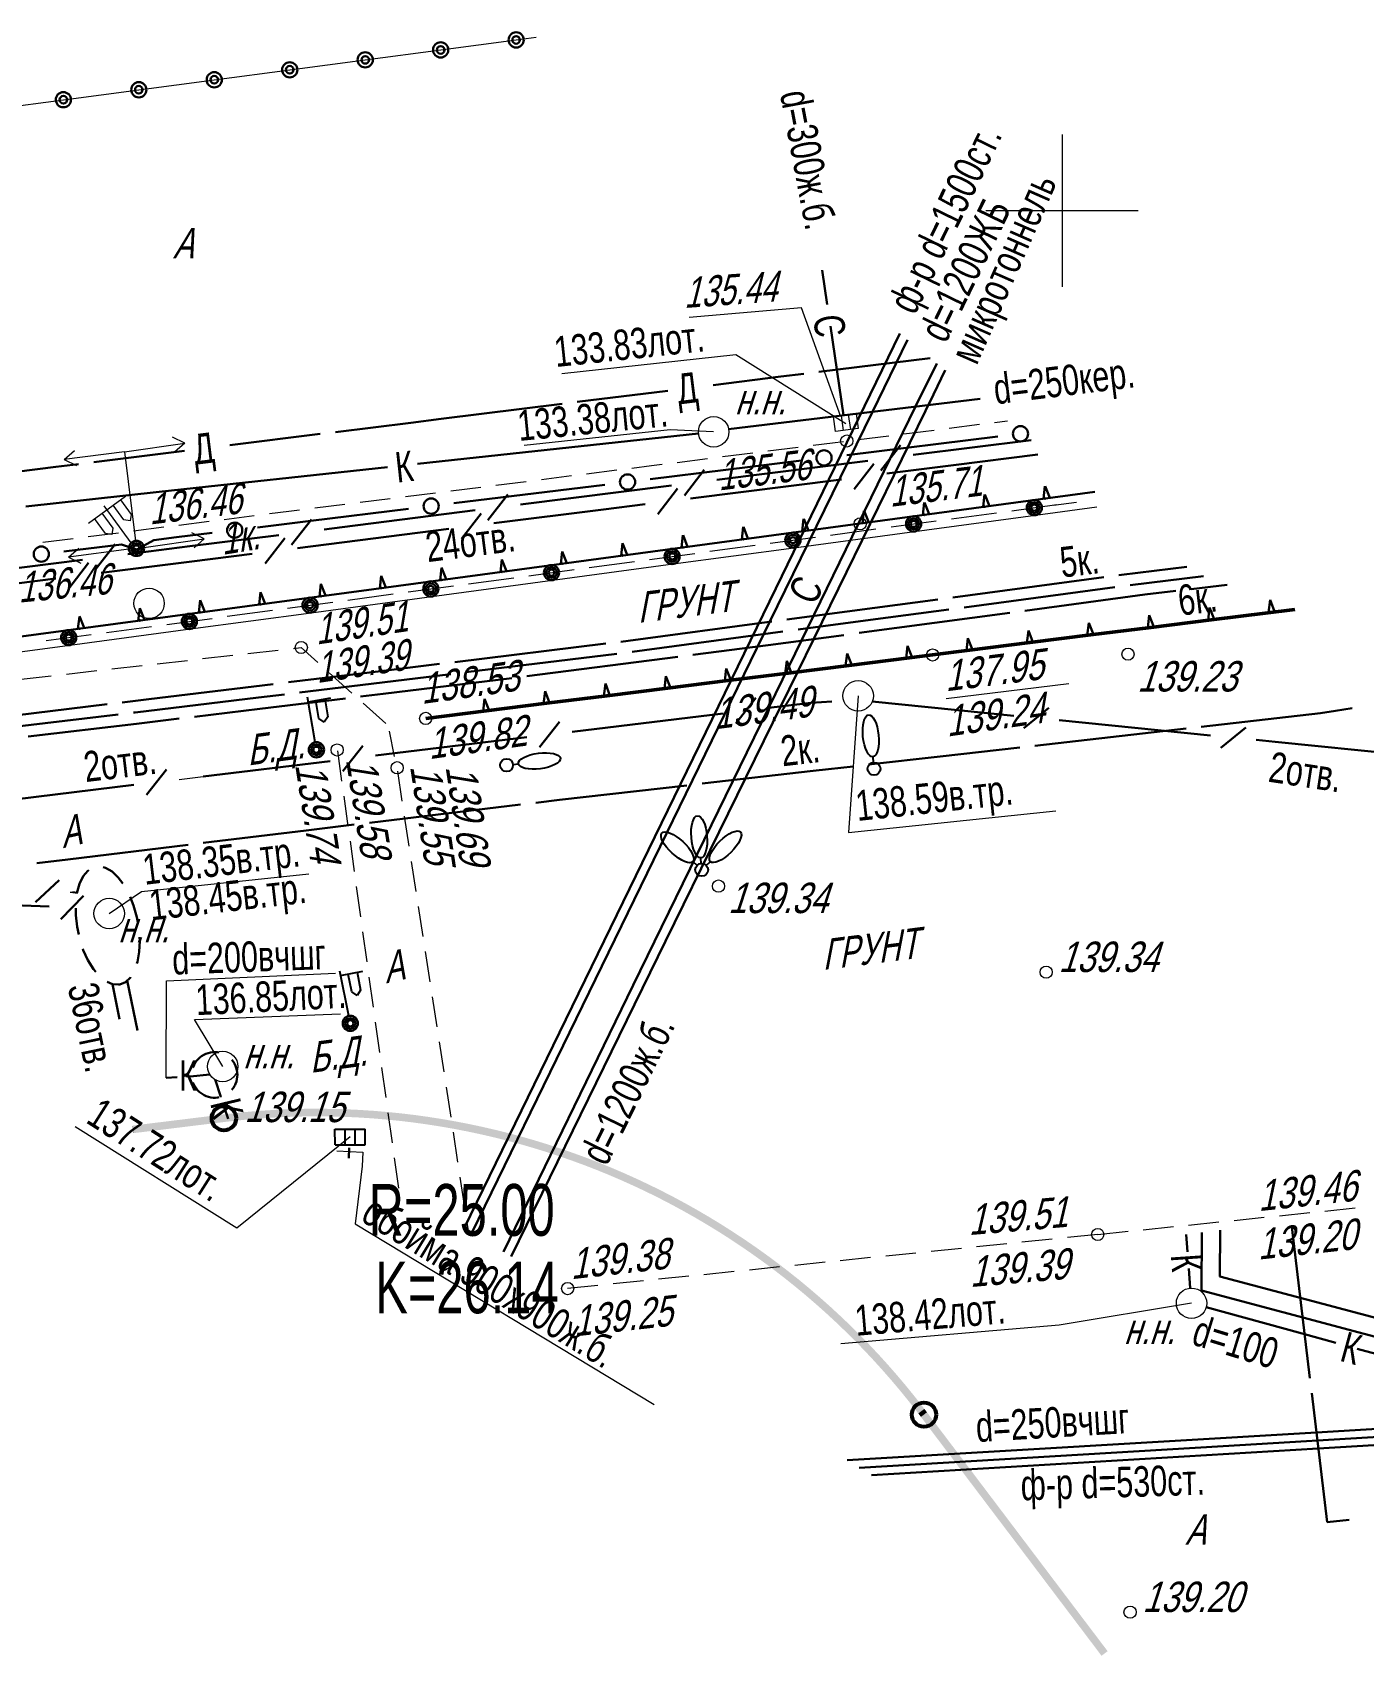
# Model space of a CAD drawing. Extents: x 10098 to 11902, y 8648 to 10202.
# Drawn here: x 11666.2 to 11709.9, y 8852.8 to 8905.9 of the extents above; entities that cross this region are included whole.
import ezdxf
from ezdxf.enums import TextEntityAlignment as Align

# ---------------------------------------------------------------- set-up
doc = ezdxf.new("R2010")
doc.units = 0
for name, color, linetype in [('21_Колодцы', 7, 'Continuous'), ('22_Столбы', 7, 'Continuous'), ('23_Ограждения', 7, 'Continuous'), ('24_Растительность', 7, 'Continuous'), ('38_Высотные_отметки', 7, 'Continuous'), ('50_Красные_линии', 7, 'Continuous'), ('51_Сетка_координат', 7, 'Continuous'), ('52_Топонимика', 7, 'Continuous')]:
    doc.layers.add(name, color=color, linetype=linetype)
for name, color, linetype, lineweight in [('2_Водосток', 30, 'Continuous', 30), ('3_Дренаж', 30, 'Continuous', 30), ('4_Канализация', 16, 'Continuous', 30), ('7_Электрокабели', 1, 'Continuous', 30), ('8_Связь', 3, 'Continuous', 30)]:
    doc.layers.add(name, color=color, linetype=linetype, lineweight=lineweight)
doc.styles.add('mggt', font='russian_1251.shx', dxfattribs={"width": 0.75, "oblique": 18, "height": 1})
doc.styles.add('Style-RUSSIAN_1251 I 0.00000', font='RUSSIAN_1251.shx')
doc.linetypes.add('zopl', pattern='A,1.5,[9,dgnlstyle-m500.shx,S=0.007944,R=0,X=0,Y=0],1.5,-2,3,-2', length=10)

msp = doc.modelspace()

# ---------------------------------------------------------------- hatches: boundary and pattern name
at = {"layer": '50_Красные_линии', "linetype": 'Continuous', "lineweight": 25}
for points in [[(11670.502, 8869.821), (11671.495, 8869.943), (11671.464, 8870.191), (11670.472, 8870.069)], [(11671.495, 8869.943), (11672.487, 8870.065), (11672.457, 8870.313), (11671.464, 8870.191)], [(11672.903, 8870.364), (11672.458, 8870.313), (11672.486, 8870.065), (11672.929, 8870.115), (11673.372, 8870.158), (11673.476, 8870.166), (11673.457, 8870.415), (11673.351, 8870.407)], [(11673.799, 8870.441), (11673.457, 8870.415), (11673.476, 8870.166), (11673.816, 8870.192), (11674.26, 8870.219), (11674.47, 8870.227), (11674.459, 8870.477), (11674.247, 8870.468)], [(11674.696, 8870.487), (11674.459, 8870.477), (11674.47, 8870.227), (11674.705, 8870.237), (11675.15, 8870.248), (11675.465, 8870.25), (11675.464, 8870.5), (11675.146, 8870.498)], [(11675.595, 8870.5), (11675.464, 8870.5), (11675.465, 8870.25), (11675.594, 8870.25), (11676.039, 8870.245), (11676.46, 8870.233), (11676.468, 8870.483), (11676.045, 8870.495)], [(11676.494, 8870.482), (11676.468, 8870.483), (11676.46, 8870.233), (11676.484, 8870.232), (11676.929, 8870.211), (11677.373, 8870.182), (11677.452, 8870.175), (11677.473, 8870.424), (11677.391, 8870.431), (11676.943, 8870.46)], [(11677.839, 8870.393), (11677.473, 8870.424), (11677.452, 8870.175), (11677.816, 8870.145), (11678.259, 8870.1), (11678.443, 8870.078), (11678.472, 8870.326), (11678.286, 8870.348)], [(11678.733, 8870.295), (11678.472, 8870.326), (11678.443, 8870.078), (11678.701, 8870.047), (11679.141, 8869.986), (11679.429, 8869.941), (11679.467, 8870.188), (11679.178, 8870.233)], [(11679.622, 8870.164), (11679.467, 8870.188), (11679.429, 8869.941), (11679.581, 8869.917), (11680.019, 8869.841), (11680.409, 8869.765), (11680.456, 8870.011), (11680.065, 8870.086)], [(11669.503, 8869.698), (11669.51, 8869.699), (11669.479, 8869.947), (11669.472, 8869.946)], [(11669.51, 8869.699), (11670.502, 8869.821), (11670.472, 8870.069), (11669.479, 8869.947)], [(11680.506, 8870.001), (11680.456, 8870.011), (11680.409, 8869.765), (11680.456, 8869.756), (11680.892, 8869.664), (11681.325, 8869.564), (11681.378, 8869.551), (11681.439, 8869.793), (11681.384, 8869.807), (11680.946, 8869.908)], [(11681.82, 8869.698), (11681.439, 8869.793), (11681.378, 8869.551), (11681.757, 8869.456), (11682.187, 8869.341), (11682.341, 8869.297), (11682.41, 8869.537), (11682.254, 8869.582)], [(11682.686, 8869.458), (11682.41, 8869.537), (11682.341, 8869.297), (11682.614, 8869.218), (11683.04, 8869.087), (11683.292, 8869.005), (11683.37, 8869.242), (11683.115, 8869.326)], [(11683.542, 8869.186), (11683.37, 8869.242), (11683.292, 8869.005), (11683.463, 8868.949), (11683.883, 8868.803), (11684.232, 8868.675), (11684.318, 8868.91), (11683.967, 8869.039)], [(11684.389, 8868.884), (11684.318, 8868.91), (11684.232, 8868.675), (11684.301, 8868.65), (11684.716, 8868.489), (11685.128, 8868.321), (11685.155, 8868.309), (11685.254, 8868.539), (11685.224, 8868.552), (11684.808, 8868.721)], [(11685.637, 8868.374), (11685.254, 8868.539), (11685.155, 8868.309), (11685.537, 8868.145), (11685.942, 8867.963), (11686.065, 8867.905), (11686.171, 8868.131), (11686.047, 8868.19)], [(11686.453, 8867.998), (11686.171, 8868.131), (11686.065, 8867.905), (11686.345, 8867.773), (11686.744, 8867.576), (11686.958, 8867.465), (11687.072, 8867.687), (11686.856, 8867.799)], [(11687.256, 8867.592), (11687.072, 8867.687), (11686.958, 8867.465), (11687.139, 8867.371), (11687.53, 8867.16), (11687.832, 8866.99), (11687.955, 8867.208), (11687.651, 8867.379)], [(11688.043, 8867.158), (11687.955, 8867.208), (11687.832, 8866.99), (11687.918, 8866.942), (11688.302, 8866.716), (11688.682, 8866.484), (11688.686, 8866.482), (11688.82, 8866.693), (11688.814, 8866.697), (11688.43, 8866.931)], [(11689.193, 8866.455), (11688.82, 8866.693), (11688.686, 8866.482), (11689.057, 8866.246), (11689.428, 8866), (11689.519, 8865.938), (11689.661, 8866.144), (11689.568, 8866.207)], [(11689.938, 8865.953), (11689.661, 8866.144), (11689.519, 8865.938), (11689.795, 8865.748), (11690.157, 8865.49), (11690.331, 8865.361), (11690.48, 8865.562), (11690.304, 8865.692)], [(11690.665, 8865.424), (11690.48, 8865.562), (11690.331, 8865.361), (11690.515, 8865.225), (11690.867, 8864.953), (11691.119, 8864.752), (11691.275, 8864.948), (11691.021, 8865.15)], [(11691.373, 8864.87), (11691.275, 8864.948), (11691.119, 8864.752), (11691.215, 8864.676), (11691.558, 8864.392), (11691.882, 8864.113), (11692.045, 8864.303), (11691.719, 8864.583)], [(11692.06, 8864.29), (11692.045, 8864.303), (11691.882, 8864.113), (11691.895, 8864.102), (11692.228, 8863.806), (11692.555, 8863.504), (11692.616, 8863.445), (11692.789, 8863.626), (11692.726, 8863.686), (11692.396, 8863.991)], [(11693.051, 8863.376), (11692.789, 8863.626), (11692.616, 8863.445), (11692.876, 8863.197), (11693.192, 8862.883), (11693.326, 8862.746), (11693.505, 8862.921), (11693.37, 8863.059)], [(11693.683, 8862.737), (11693.505, 8862.921), (11693.326, 8862.746), (11693.503, 8862.564), (11693.807, 8862.24), (11694.006, 8862.02), (11694.192, 8862.188), (11693.991, 8862.41)], [(11694.293, 8862.076), (11694.192, 8862.188), (11694.006, 8862.02), (11694.106, 8861.91), (11694.399, 8861.575), (11694.658, 8861.268), (11694.849, 8861.429), (11694.588, 8861.738)], [(11694.878, 8861.394), (11694.849, 8861.429), (11694.658, 8861.268), (11694.685, 8861.235), (11694.966, 8860.89), (11695.241, 8860.539), (11695.278, 8860.491), (11695.476, 8860.642), (11695.438, 8860.692), (11695.161, 8861.046)], [(11695.562, 8860.53), (11695.476, 8860.642), (11695.278, 8860.491), (11695.363, 8860.378)], [(11695.363, 8860.379), (11695.868, 8859.711), (11696.067, 8859.862), (11695.562, 8860.53)], [(11695.868, 8859.711), (11696.471, 8858.913), (11696.671, 8859.064), (11696.067, 8859.862)], [(11696.471, 8858.913), (11697.074, 8858.115), (11697.274, 8858.266), (11696.671, 8859.064)], [(11697.074, 8858.115), (11697.677, 8857.318), (11697.877, 8857.469), (11697.274, 8858.266)], [(11697.677, 8857.318), (11698.281, 8856.52), (11698.48, 8856.671), (11697.877, 8857.469)], [(11698.281, 8856.52), (11698.884, 8855.723), (11699.083, 8855.873), (11698.48, 8856.671)], [(11698.884, 8855.723), (11699.487, 8854.925), (11699.686, 8855.076), (11699.083, 8855.873)], [(11699.487, 8854.925), (11700.09, 8854.127), (11700.289, 8854.278), (11699.686, 8855.076)], [(11700.09, 8854.127), (11700.693, 8853.33), (11700.893, 8853.48), (11700.289, 8854.278)], [(11700.693, 8853.33), (11701.296, 8852.532), (11701.496, 8852.683), (11700.893, 8853.48)]]:
    msp.add_hatch(color=8, dxfattribs=at).paths.add_polyline_path(points)

# ---------------------------------------------------------------- linework, layer by layer
at = {"layer": '21_Колодцы', "color": 8, "lineweight": 15}
for p, q in [((11692.817, 8892.774, 135.61), (11692.751, 8893.269, 135.61)), ((11693.057, 8892.806, 135.61), (11692.99, 8893.302, 135.61))]:
    msp.add_line(p, q, dxfattribs=at)
at = {"layer": '21_Колодцы', "color": 8, "linetype": 'Continuous'}
for p, q in [((11676.12, 8869.825), (11677.109, 8869.827)), ((11676.121, 8869.317), (11676.12, 8869.825)), ((11676.452, 8869.327), (11676.451, 8869.823)), ((11676.781, 8869.327), (11676.78, 8869.823)), ((11677.11, 8869.319), (11677.109, 8869.827)), ((11676.121, 8869.317), (11677.11, 8869.319))]:
    msp.add_line(p, q, dxfattribs=at)
at = {"layer": '21_Колодцы', "color": 8, "lineweight": 15, "elevation": 135.61}
msp.add_lwpolyline([(11693.237, 8893.335), (11693.304, 8892.839), (11692.56, 8892.739), (11692.494, 8893.235)], close=True, dxfattribs=at)
at = {"layer": '21_Колодцы', "color": 8, "lineweight": 9}
for centre in [(11688.556, 8892.733), (11693.302, 8884.062), (11668.704, 8876.912), (11672.432, 8871.888), (11704.252, 8864.111)]:
    msp.add_circle(centre, 0.5, dxfattribs=at)
at = {"layer": '21_Колодцы', "color": 8, "linetype": 'Continuous', "lineweight": 9}
msp.add_circle((11670.014, 8887.098), 0.5, dxfattribs=at)
at = {"layer": '22_Столбы', "color": 8, "lineweight": 15}
for p, q in [((11671.189, 8892.363, 272.92), (11670.782, 8892.557, 272.92)), ((11667.225, 8891.827, 274.62), (11667.566, 8892.122, 274.62)), ((11669.209, 8892.078, 274.62), (11667.225, 8891.827, 274.62)), ((11669.209, 8892.08, 272.92), (11671.189, 8892.363, 272.92)), ((11671.189, 8892.363, 272.92), (11670.853, 8892.062, 272.92)), ((11667.225, 8891.827, 274.62), (11667.629, 8891.626, 274.62)), ((11668.024, 8889.734, 272.92), (11669.236, 8890.618, 272.92)), ((11669.426, 8889.085, 272.92), (11668.542, 8890.297, 272.92)), ((11669.186, 8889.838, 272.92), (11668.832, 8890.323, 272.92)), ((11669.074, 8890.5, 272.92), (11669.428, 8890.015, 272.92)), ((11668.58, 8889.396, 272.92), (11668.226, 8889.881, 272.92)), ((11668.468, 8890.058, 272.92), (11668.822, 8889.573, 272.92)), ((11669.395, 8889.805, 272.92), (11669.186, 8889.838, 272.92)), ((11669.428, 8890.015, 272.92), (11669.395, 8889.805, 272.92)), ((11668.789, 8889.364, 272.92), (11668.58, 8889.396, 272.92)), ((11668.822, 8889.573, 272.92), (11668.789, 8889.364, 272.92)), ((11669.847, 8888.936, 272.92), (11671.827, 8889.218, 272.92)), ((11671.827, 8889.218, 272.92), (11671.421, 8889.413, 272.92)), ((11671.827, 8889.218, 272.92), (11671.491, 8888.918, 272.92)), ((11667.368, 8888.617, 274.62), (11667.707, 8888.914, 274.62)), ((11669.351, 8888.877, 274.62), (11667.368, 8888.617, 274.62)), ((11667.368, 8888.617, 274.62), (11667.772, 8888.418, 274.62))]:
    msp.add_line(p, q, dxfattribs=at)
at = {"layer": '22_Столбы', "color": 8}
for p, q in [((11675.469, 8882.538), (11675.221, 8884.017)), ((11675.246, 8883.869), (11675.986, 8883.993)), ((11675.592, 8883.319), (11675.492, 8883.91)), ((11675.788, 8883.96), (11675.887, 8883.368)), ((11675.887, 8883.368), (11675.764, 8883.195)), ((11675.764, 8883.195), (11675.592, 8883.319)), ((11676.574, 8873.55), (11676.274, 8875.02)), ((11676.304, 8874.873), (11677.039, 8875.023)), ((11676.669, 8874.335), (11676.549, 8874.923)), ((11676.843, 8874.983), (11676.963, 8874.395)), ((11676.846, 8874.218), (11676.669, 8874.335)), ((11676.963, 8874.395), (11676.846, 8874.218))]:
    msp.add_line(p, q, dxfattribs=at)
at = {"layer": '22_Столбы', "color": 8, "linetype": 'Continuous', "lineweight": 15, "elevation": 272.92}
msp.add_lwpolyline([(11669.209, 8892.08), (11669.565, 8889.153)], dxfattribs=at)
at = {"layer": '22_Столбы', "color": 8, "lineweight": 30}
for centre, radius in [((11669.599, 8888.905, 136.46), 0.25), ((11669.599, 8888.905, 136.46), 0.175), ((11669.599, 8888.905, 136.46), 0.1), ((11675.51, 8882.291), 0.25), ((11675.51, 8882.291), 0.175), ((11675.51, 8882.291), 0.1), ((11676.623, 8873.305), 0.25), ((11676.623, 8873.305), 0.175), ((11676.623, 8873.305), 0.1)]:
    msp.add_circle(centre, radius, dxfattribs=at)
at = {"layer": '23_Ограждения', "color": 8, "linetype": 'Continuous', "lineweight": 15}
for p, q in [((11682.07, 8905.605), (11682.722, 8905.691)), ((11677.113, 8904.951), (11679.591, 8905.278)), ((11679.591, 8905.278), (11682.07, 8905.605)), ((11672.156, 8904.296), (11674.634, 8904.624)), ((11674.634, 8904.624), (11677.113, 8904.951)), ((11669.677, 8903.969), (11672.156, 8904.296)), ((11664.72, 8903.315), (11667.199, 8903.642)), ((11667.199, 8903.642), (11669.677, 8903.969)), ((11698.345, 8890.142), (11699.831, 8890.342)), ((11699.122, 8889.994), (11701.136, 8890.265)), ((11699.718, 8890.327), (11700.473, 8890.428)), ((11694.381, 8889.608), (11695.867, 8889.808)), ((11695.157, 8889.461), (11699.122, 8889.994)), ((11696.363, 8889.875), (11697.849, 8890.075)), ((11690.416, 8889.075), (11691.903, 8889.275)), ((11691.193, 8888.927), (11695.157, 8889.461)), ((11692.398, 8889.342), (11693.885, 8889.542)), ((11686.452, 8888.541), (11687.939, 8888.741)), ((11687.229, 8888.394), (11691.193, 8888.927)), ((11688.434, 8888.808), (11689.921, 8889.008)), ((11682.488, 8888.008), (11683.974, 8888.208)), ((11683.264, 8887.86), (11687.229, 8888.394)), ((11684.47, 8888.275), (11685.957, 8888.475)), ((11678.524, 8887.474), (11680.01, 8887.674)), ((11679.3, 8887.327), (11683.264, 8887.86)), ((11680.506, 8887.741), (11681.992, 8887.941)), ((11674.559, 8886.941), (11676.046, 8887.141)), ((11675.336, 8886.793), (11679.3, 8887.327)), ((11676.541, 8887.208), (11678.028, 8887.408)), ((11670.595, 8886.407), (11672.082, 8886.607)), ((11671.372, 8886.26), (11675.336, 8886.793)), ((11672.577, 8886.674), (11674.064, 8886.874)), ((11666.631, 8885.874), (11668.117, 8886.074)), ((11667.407, 8885.726), (11671.372, 8886.26)), ((11668.613, 8886.141), (11670.099, 8886.341)), ((11663.443, 8885.193), (11667.407, 8885.726)), ((11673.262, 8885.452), (11674.256, 8885.564)), ((11674.753, 8885.621), (11675.013, 8885.65)), ((11675.013, 8885.65), (11675.561, 8885.156)), ((11668.791, 8884.946), (11669.785, 8885.058)), ((11670.281, 8885.115), (11671.275, 8885.227)), ((11671.772, 8885.283), (11672.765, 8885.396)), ((11665.81, 8884.608), (11666.804, 8884.721)), ((11667.3, 8884.777), (11668.294, 8884.89)), ((11675.933, 8884.821), (11676.676, 8884.152)), ((11677.047, 8883.817), (11677.79, 8883.148)), ((11678.071, 8882.072), (11677.911, 8882.902)), ((11676.347, 8881.263), (11676.208, 8882.254)), ((11678.331, 8880.602), (11678.179, 8881.591)), ((11676.554, 8879.778), (11676.416, 8880.768)), ((11678.56, 8879.12), (11678.407, 8880.108)), ((11676.762, 8878.292), (11676.624, 8879.283)), ((11678.788, 8877.637), (11678.636, 8878.626)), ((11676.969, 8876.807), (11676.831, 8877.797)), ((11679.017, 8876.155), (11678.864, 8877.143)), ((11677.177, 8875.321), (11677.039, 8876.311)), ((11679.245, 8874.672), (11679.093, 8875.661)), ((11677.385, 8873.835), (11677.246, 8874.826)), ((11679.474, 8873.19), (11679.321, 8874.178)), ((11677.592, 8872.35), (11677.454, 8873.34)), ((11679.702, 8871.707), (11679.55, 8872.696)), ((11677.8, 8870.864), (11677.661, 8871.855)), ((11679.931, 8870.225), (11679.779, 8871.213)), ((11678.007, 8869.379), (11677.869, 8870.369)), ((11680.159, 8868.742), (11680.007, 8869.731)), ((11678.215, 8867.893), (11678.076, 8868.884)), ((11680.388, 8867.26), (11680.236, 8868.248)), ((11705.646, 8866.832), (11706.641, 8866.935)), ((11707.138, 8866.986), (11708.133, 8867.089)), ((11708.63, 8867.14), (11709.625, 8867.242)), ((11680.506, 8866.491), (11680.464, 8866.766)), ((11701.17, 8866.371), (11700.175, 8866.269)), ((11701.17, 8866.371), (11702.165, 8866.474)), ((11702.662, 8866.525), (11703.657, 8866.627)), ((11704.154, 8866.679), (11705.149, 8866.781)), ((11696.693, 8865.914), (11695.698, 8865.812)), ((11698.186, 8866.066), (11697.191, 8865.965)), ((11699.678, 8866.219), (11698.683, 8866.117)), ((11690.724, 8865.304), (11689.729, 8865.202)), ((11692.217, 8865.456), (11691.222, 8865.355)), ((11693.709, 8865.609), (11692.714, 8865.507)), ((11695.201, 8865.761), (11694.206, 8865.66)), ((11686.248, 8864.847), (11685.253, 8864.745)), ((11687.74, 8864.999), (11686.745, 8864.898)), ((11689.232, 8865.152), (11688.237, 8865.05)), ((11684.755, 8864.694), (11683.761, 8864.593))]:
    msp.add_line(p, q, dxfattribs=at)
at = {"layer": '23_Ограждения', "color": 8, "linetype": 'Continuous', "lineweight": 30}
for p, q in [((11699.392, 8890.535), (11699.437, 8890.944)), ((11699.595, 8890.562), (11699.443, 8890.945)), ((11695.428, 8890), (11695.473, 8890.41)), ((11695.631, 8890.028), (11695.478, 8890.41)), ((11697.41, 8890.268), (11697.455, 8890.677)), ((11697.613, 8890.295), (11697.46, 8890.678)), ((11691.464, 8889.466), (11691.509, 8889.875)), ((11691.667, 8889.493), (11691.514, 8889.876)), ((11693.446, 8889.733), (11693.491, 8890.142)), ((11693.649, 8889.76), (11693.496, 8890.143)), ((11687.5, 8888.931), (11687.545, 8889.341)), ((11687.702, 8888.958), (11687.55, 8889.341)), ((11689.482, 8889.198), (11689.527, 8889.608)), ((11689.684, 8889.226), (11689.532, 8889.609)), ((11683.535, 8888.396), (11683.581, 8888.806)), ((11683.738, 8888.424), (11683.586, 8888.807)), ((11685.518, 8888.664), (11685.563, 8889.073)), ((11685.72, 8888.691), (11685.568, 8889.074)), ((11679.571, 8887.862), (11679.617, 8888.271)), ((11679.774, 8887.889), (11679.622, 8888.272)), ((11681.553, 8888.129), (11681.599, 8888.539)), ((11681.756, 8888.156), (11681.604, 8888.539)), ((11675.607, 8887.328), (11675.653, 8887.738)), ((11675.81, 8887.355), (11675.658, 8887.738)), ((11677.589, 8887.594), (11677.635, 8888.004)), ((11677.792, 8887.622), (11677.64, 8888.005)), ((11671.643, 8886.796), (11671.688, 8887.205)), ((11671.846, 8886.823), (11671.694, 8887.206)), ((11673.625, 8887.062), (11673.67, 8887.471)), ((11673.828, 8887.089), (11673.676, 8887.472)), ((11706.83, 8887.211), (11706.781, 8886.802)), ((11706.979, 8886.827), (11706.83, 8887.211)), ((11667.678, 8886.263), (11667.724, 8886.673)), ((11667.881, 8886.291), (11667.729, 8886.674)), ((11669.661, 8886.53), (11669.706, 8886.939)), ((11669.863, 8886.557), (11669.711, 8886.94)), ((11702.862, 8886.708), (11702.813, 8886.299)), ((11703.011, 8886.324), (11702.862, 8886.708)), ((11704.846, 8886.96), (11704.797, 8886.55)), ((11704.995, 8886.575), (11704.846, 8886.96)), ((11698.893, 8886.206), (11698.844, 8885.796)), ((11699.043, 8885.821), (11698.893, 8886.206)), ((11700.877, 8886.457), (11700.828, 8886.047)), ((11701.027, 8886.073), (11700.877, 8886.457)), ((11694.925, 8885.704), (11694.876, 8885.295)), ((11695.074, 8885.32), (11694.925, 8885.704)), ((11696.909, 8885.954), (11696.86, 8885.545)), ((11697.059, 8885.57), (11696.909, 8885.954)), ((11688.972, 8884.959), (11688.922, 8884.55)), ((11689.121, 8884.574), (11688.972, 8884.959)), ((11690.956, 8885.207), (11690.907, 8884.798)), ((11691.105, 8884.823), (11690.956, 8885.207)), ((11692.941, 8885.456), (11692.891, 8885.046)), ((11693.09, 8885.071), (11692.941, 8885.456)), ((11685.003, 8884.462), (11684.953, 8884.053)), ((11685.152, 8884.078), (11685.003, 8884.462)), ((11686.987, 8884.71), (11686.938, 8884.301)), ((11687.136, 8884.326), (11686.987, 8884.71)), ((11681.034, 8883.965), (11680.984, 8883.556)), ((11681.183, 8883.581), (11681.034, 8883.965)), ((11683.018, 8884.214), (11682.969, 8883.804)), ((11683.167, 8883.829), (11683.018, 8884.214))]:
    msp.add_line(p, q, dxfattribs=at)
at = {"layer": '23_Ограждения', "color": 8, "linetype": 'Continuous', "lineweight": 50}
for p, q in [((11702.912, 8886.311), (11704.896, 8886.563)), ((11704.896, 8886.563), (11707.639, 8886.9)), ((11698.944, 8885.809), (11700.928, 8886.06)), ((11700.928, 8886.06), (11702.912, 8886.311)), ((11695.749, 8885.404), (11696.959, 8885.557)), ((11696.959, 8885.557), (11698.944, 8885.809)), ((11691.006, 8884.81), (11692.991, 8885.059)), ((11692.991, 8885.059), (11694.975, 8885.307)), ((11694.975, 8885.307), (11695.749, 8885.404)), ((11687.037, 8884.314), (11689.022, 8884.562)), ((11689.022, 8884.562), (11691.006, 8884.81)), ((11683.068, 8883.817), (11685.053, 8884.065)), ((11685.053, 8884.065), (11687.037, 8884.314)), ((11679.099, 8883.32), (11681.084, 8883.568)), ((11681.084, 8883.568), (11683.068, 8883.817))]:
    msp.add_line(p, q, dxfattribs=at)
at = {"layer": '23_Ограждения', "color": 8, "linetype": 'Continuous', "lineweight": 15}
for points in [[(11696.291, 8892.855), (11697.283, 8892.98)], [(11697.779, 8893.042), (11698.202, 8893.095)], [(11691.826, 8892.294), (11692.465, 8892.374), (11692.818, 8892.418)], [(11693.314, 8892.481), (11694.307, 8892.605)], [(11694.803, 8892.668), (11695.441, 8892.748), (11695.795, 8892.793)], [(11687.361, 8891.731), (11688.354, 8891.856)], [(11688.85, 8891.919), (11689.842, 8892.044)], [(11690.338, 8892.106), (11691.33, 8892.231)], [(11684.385, 8891.357), (11685.377, 8891.481)], [(11685.873, 8891.544), (11686.511, 8891.624), (11686.865, 8891.669)], [(11679.92, 8890.795), (11680.912, 8890.92)], [(11681.408, 8890.982), (11682.4, 8891.107)], [(11682.897, 8891.17), (11683.889, 8891.294)], [(11675.455, 8890.233), (11676.447, 8890.358)], [(11676.943, 8890.42), (11677.936, 8890.545)], [(11678.432, 8890.608), (11679.424, 8890.733)], [(11670.99, 8889.671), (11671.983, 8889.796)], [(11672.479, 8889.858), (11673.471, 8889.983)], [(11673.967, 8890.046), (11674.605, 8890.126), (11674.959, 8890.171)], [(11666.526, 8889.109), (11667.518, 8889.234)], [(11668.014, 8889.296), (11669.006, 8889.421)], [(11669.502, 8889.483), (11670.494, 8889.608)]]:
    msp.add_lwpolyline(points, dxfattribs=at)
at = {"layer": '23_Ограждения', "color": 8, "linetype": 'Continuous', "lineweight": 30}
msp.add_lwpolyline([(11651.484, 8884.088), (11653.722, 8884.389), (11677.394, 8887.568), (11701.07, 8890.761)], dxfattribs=at)
for centre, radius in [((11682.07, 8905.605), 0.25), ((11682.07, 8905.605), 0.125), ((11677.113, 8904.951), 0.25), ((11679.591, 8905.278), 0.25), ((11679.591, 8905.278), 0.125), ((11674.634, 8904.624), 0.25), ((11674.634, 8904.624), 0.125), ((11677.113, 8904.951), 0.125), ((11669.677, 8903.969), 0.25), ((11669.677, 8903.969), 0.125), ((11672.156, 8904.296), 0.25), ((11672.156, 8904.296), 0.125), ((11667.199, 8903.642), 0.25), ((11667.199, 8903.642), 0.125), ((11697.459, 8890.274), 0.01), ((11699.088, 8890.242), 0.25), ((11699.088, 8890.242), 0.175), ((11699.088, 8890.242), 0.1), ((11699.441, 8890.541), 0.01), ((11693.495, 8889.739), 0.01), ((11695.124, 8889.708), 0.25), ((11695.124, 8889.708), 0.175), ((11695.124, 8889.708), 0.1), ((11695.477, 8890.007), 0.01), ((11689.531, 8889.205), 0.01), ((11691.16, 8889.175), 0.25), ((11691.16, 8889.175), 0.175), ((11691.16, 8889.175), 0.1), ((11691.513, 8889.472), 0.01), ((11685.567, 8888.67), 0.01), ((11687.195, 8888.641), 0.25), ((11687.195, 8888.641), 0.175), ((11687.195, 8888.641), 0.1), ((11687.549, 8888.938), 0.01), ((11681.603, 8888.136), 0.01), ((11683.231, 8888.108), 0.25), ((11683.231, 8888.108), 0.175), ((11683.231, 8888.108), 0.1), ((11683.585, 8888.403), 0.01), ((11677.639, 8887.601), 0.01), ((11679.267, 8887.574), 0.25), ((11679.267, 8887.574), 0.175), ((11679.267, 8887.574), 0.1), ((11679.621, 8887.868), 0.01), ((11673.674, 8887.068), 0.01), ((11675.303, 8887.041), 0.25), ((11675.303, 8887.041), 0.175), ((11675.303, 8887.041), 0.1), ((11675.657, 8887.335), 0.01), ((11669.71, 8886.536), 0.01), ((11671.338, 8886.507), 0.25), ((11671.338, 8886.507), 0.175), ((11671.338, 8886.507), 0.1), ((11671.692, 8886.802), 0.01), ((11667.374, 8885.974), 0.25), ((11667.374, 8885.974), 0.175), ((11667.374, 8885.974), 0.1), ((11667.728, 8886.27), 0.01)]:
    msp.add_circle(centre, radius, dxfattribs=at)
at = {"layer": '24_Растительность', "color": 8, "linetype": 'Continuous'}
for p, q in [((11681.96, 8881.81), (11682.142, 8881.828)), ((11693.803, 8881.873), (11693.79, 8882.055)), ((11688.012, 8878.486), (11687.881, 8878.614)), ((11688.149, 8878.552), (11688.139, 8878.734)), ((11688.313, 8878.489), (11688.447, 8878.614))]:
    msp.add_line(p, q, dxfattribs=at)
for centre in [(11681.754, 8881.785), (11693.823, 8881.666), (11688.164, 8878.345), (11688.164, 8878.345), (11688.164, 8878.345)]:
    msp.add_circle(centre, 0.21, dxfattribs=at)
for centre, major_axis in [((11693.716, 8882.749), (-0.071, 0.692)), ((11682.833, 8881.921), (0.69, 0.089)), ((11687.366, 8879.085), (-0.511, 0.471)), ((11688.08, 8879.43), (-0.056, 0.693)), ((11688.942, 8879.105), (0.496, 0.487))]:
    msp.add_ellipse(centre, major_axis=major_axis, ratio=0.369829, start_param=0, end_param=6.283175, dxfattribs=at)
at = {"layer": '2_Водосток', "color": 8, "linetype": 'Continuous', "lineweight": 30}
for p, q in [((11692.284, 8896.918), (11692.117, 8898.047)), ((11692.825, 8893.275), (11692.39, 8896.208)), ((11693.77, 8893.389), (11694.928, 8895.759)), ((11695.884, 8894.981), (11695.19, 8893.561)), ((11695.19, 8893.561), (11690.814, 8884.593)), ((11691.671, 8889.093), (11693.77, 8893.389)), ((11690.404, 8886.501), (11691.671, 8889.093)), ((11684.042, 8873.45), (11690.404, 8886.501)), ((11690.814, 8884.593), (11685.918, 8874.561)), ((11685.918, 8874.561), (11681.649, 8865.798)), ((11680.618, 8866.423), (11684.042, 8873.45)), ((11676.574, 8868.875), (11676.591, 8869.215))]:
    msp.add_line(p, q, dxfattribs=at)
for points in [[(11694.675, 8895.965), (11690.594, 8887.584), (11680.367, 8866.576)], [(11681.905, 8865.643), (11686.976, 8876), (11690.495, 8883.185), (11692.652, 8887.591), (11695.772, 8893.962), (11696.161, 8894.756)]]:
    msp.add_lwpolyline(points, dxfattribs=at)
at = {"layer": '2_Водосток', "color": 8, "linetype": 'Continuous', "lineweight": 15}
for points in [[(11692.897, 8892.992), (11689.289, 8895.264), (11683.572, 8894.633)], [(11676.618, 8869.574), (11672.898, 8866.576), (11667.584, 8869.91)], [(11677.012, 8868.609), (11676.778, 8866.716), (11686.6, 8860.781)]]:
    msp.add_lwpolyline(points, dxfattribs=at)
at = {"layer": '2_Водосток', "color": 8, "linetype": 'Continuous', "lineweight": 9}
msp.add_lwpolyline([(11676.177, 8869.116), (11677.035, 8869.075), (11677.012, 8868.609)], dxfattribs=at)
at = {"layer": '38_Высотные_отметки', "color": 8, "lineweight": 15, "flags": 128}
msp.add_lwpolyline([(11692.729, 8893.227), (11691.437, 8896.808), (11687.757, 8896.483)], dxfattribs=at)
at = {"layer": '38_Высотные_отметки', "color": 8, "lineweight": 15}
msp.add_lwpolyline([(11696.19, 8883.974), (11700.225, 8884.469)], dxfattribs=at)
at = {"layer": '38_Высотные_отметки', "color": 8, "lineweight": 9}
for centre in [(11692.927, 8892.432, 135.56), (11693.366, 8889.713, 135.71), (11675.013, 8885.65), (11695.749, 8885.404), (11702.165, 8885.429), (11679.099, 8883.32), (11676.194, 8882.284), (11678.162, 8881.7), (11688.717, 8877.813), (11699.478, 8874.986), (11701.17, 8866.371), (11683.761, 8864.593), (11702.233, 8853.966)]:
    msp.add_circle(centre, 0.2, dxfattribs=at)
at = {"layer": '3_Дренаж', "color": 8, "linetype": 'Continuous', "lineweight": 30}
for p, q in [((11692.012, 8894.702), (11695.668, 8895.157)), ((11688.539, 8894.269), (11690.768, 8894.547)), ((11690.768, 8894.547), (11691.516, 8894.64)), ((11684.073, 8893.713), (11687.05, 8894.084)), ((11679.604, 8893.157), (11683.577, 8893.652)), ((11676.135, 8892.724), (11678.612, 8893.033)), ((11678.612, 8893.033), (11679.604, 8893.157)), ((11672.661, 8892.292), (11675.638, 8892.663)), ((11668.196, 8891.736), (11671.173, 8892.107)), ((11660.87, 8890.823), (11666.952, 8891.581)), ((11666.952, 8891.581), (11667.7, 8891.674))]:
    msp.add_line(p, q, dxfattribs=at)
at = {"layer": '4_Канализация', "color": 8, "linetype": 'Continuous', "lineweight": 30}
for p, q in [((11689.048, 8892.818), (11696.676, 8893.741)), ((11696.676, 8893.741), (11697.313, 8893.818)), ((11678.83, 8891.678), (11688.059, 8892.679)), ((11670.345, 8890.757), (11677.849, 8891.571)), ((11665.971, 8890.282), (11670.345, 8890.757)), ((11670.57, 8871.514), (11670.94, 8871.537)), ((11671.369, 8871.564), (11672.01, 8871.62)), ((11672.368, 8870.896), (11672.182, 8871.455)), ((11672.61, 8870.17), (11672.483, 8870.552)), ((11704.118, 8865.797), (11704.079, 8866.364)), ((11704.211, 8864.609), (11704.158, 8865.253)), ((11707.889, 8863.114), (11704.735, 8863.979)), ((11708.99, 8862.813), (11707.889, 8863.114)), ((11712.108, 8861.958), (11709.696, 8862.619)), ((11705.29, 8859.42), (11714.929, 8859.993)), ((11693.339, 8858.71), (11705.29, 8859.42))]:
    msp.add_line(p, q, dxfattribs=at)
at = {"layer": '4_Канализация', "color": 8, "linetype": 'Continuous', "lineweight": 15}
for p, q in [((11671.224, 8871.555), (11671.369, 8871.564)), ((11672.377, 8870.869), (11672.368, 8870.896))]:
    msp.add_line(p, q, dxfattribs=at)
for points in [[(11688.556, 8892.733), (11687.126, 8892.796), (11682.328, 8892.283)], [(11670.57, 8871.514), (11670.587, 8874.705), (11676.134, 8874.956)], [(11672.432, 8871.888), (11671.501, 8873.433), (11676.304, 8873.612)], [(11704.252, 8864.111), (11699.904, 8863.389), (11692.737, 8862.776)]]:
    msp.add_lwpolyline(points, dxfattribs=at)
at = {"layer": '4_Канализация', "color": 8, "linetype": 'Continuous', "lineweight": 30}
for points in [[(11672.305, 8872.347), (11672.254, 8872.355), (11672.18, 8872.361), (11672.102, 8872.358), (11672.026, 8872.348), (11671.95, 8872.33), (11671.877, 8872.304), (11671.808, 8872.271), (11671.741, 8872.231), (11671.68, 8872.184), (11671.623, 8872.131), (11671.573, 8872.072), (11671.528, 8872.009), (11671.49, 8871.941), (11671.46, 8871.87), (11671.456, 8871.856)], [(11672.731, 8871.12), (11672.735, 8871.125), (11672.758, 8871.155), (11672.782, 8871.186), (11672.822, 8871.252), (11672.839, 8871.287), (11672.856, 8871.322), (11672.882, 8871.395), (11672.9, 8871.47), (11672.911, 8871.547), (11672.914, 8871.611), (11672.91, 8871.688), (11672.898, 8871.765), (11672.878, 8871.84), (11672.851, 8871.912), (11672.816, 8871.981), (11672.774, 8872.047), (11672.731, 8872.102)], [(11671.456, 8871.366), (11671.465, 8871.34), (11671.496, 8871.269), (11671.558, 8871.171), (11671.607, 8871.11), (11671.661, 8871.056), (11671.721, 8871.007), (11671.819, 8870.945), (11671.89, 8870.913), (11671.963, 8870.888), (11672.039, 8870.872), (11672.116, 8870.863), (11672.154, 8870.862), (11672.193, 8870.862), (11672.27, 8870.869), (11672.305, 8870.875)], [(11692.94, 8858.952), (11708.352, 8859.868), (11712.884, 8860.137), (11722.088, 8860.685), (11722.12, 8860.155), (11712.987, 8859.613), (11708.415, 8859.341), (11693.738, 8858.468)]]:
    msp.add_lwpolyline(points, dxfattribs=at)
at = {"layer": '50_Красные_линии', "color": 8, "linetype": 'Continuous', "lineweight": 53}
for centre in [(11672.472, 8870.189), (11695.463, 8860.454)]:
    msp.add_arc(centre, 0.4, 0, 360, dxfattribs=at)
at = {"layer": '51_Сетка_координат', "color": 8, "lineweight": 15}
for points in [[(11700, 8902.5), (11700, 8897.5)], [(11697.5, 8900), (11702.5, 8900)]]:
    msp.add_lwpolyline(points, dxfattribs=at)
at = {"layer": '7_Электрокабели', "color": 8, "linetype": 'Continuous', "lineweight": 30}
for p, q in [((11692.926, 8891.969), (11697.888, 8892.578)), ((11686.474, 8891.177), (11691.437, 8891.786)), ((11680.022, 8890.385), (11684.985, 8890.994)), ((11673.571, 8889.594), (11675.326, 8889.809)), ((11675.326, 8889.809), (11678.534, 8890.202)), ((11670.174, 8889.176), (11670.918, 8889.268)), ((11670.918, 8889.268), (11672.082, 8889.411)), ((11667.219, 8888.806), (11669.111, 8889.034)), ((11669.111, 8889.034), (11669.607, 8888.863)), ((11669.607, 8888.863), (11670.174, 8889.176)), ((11701.952, 8888.041), (11704.093, 8888.301)), ((11696.414, 8887.297), (11701.369, 8887.963)), ((11697.923, 8887.121), (11701.735, 8887.633)), ((11701.865, 8888.029), (11701.952, 8888.041)), ((11702.231, 8887.697), (11704.647, 8887.994)), ((11704.234, 8887.57), (11705.417, 8887.713)), ((11693.849, 8886.952), (11695.918, 8887.23)), ((11696.779, 8886.967), (11697.923, 8887.121)), ((11698.781, 8886.859), (11702.714, 8887.387)), ((11702.714, 8887.387), (11703.738, 8887.51)), ((11690.962, 8886.566), (11693.849, 8886.952)), ((11691.328, 8886.236), (11693.874, 8886.577)), ((11693.33, 8886.126), (11698.285, 8886.792)), ((11693.874, 8886.577), (11696.284, 8886.901)), ((11685.744, 8885.867), (11690.467, 8886.499)), ((11685.877, 8885.506), (11690.832, 8886.17)), ((11690.35, 8885.725), (11692.834, 8886.059)), ((11680.052, 8885.17), (11685.014, 8885.778)), ((11685.511, 8885.838), (11685.744, 8885.867)), ((11687.877, 8885.407), (11690.35, 8885.725)), ((11677.629, 8884.873), (11679.555, 8885.109)), ((11680.418, 8884.837), (11685.38, 8885.445)), ((11682.422, 8884.705), (11687.381, 8885.343)), ((11670.008, 8883.951), (11674.095, 8884.446)), ((11674.592, 8884.506), (11677.629, 8884.873)), ((11674.958, 8884.169), (11677.666, 8884.5)), ((11677.666, 8884.5), (11679.921, 8884.776)), ((11677.704, 8884.127), (11681.926, 8884.643)), ((11669.132, 8883.845), (11670.008, 8883.951)), ((11669.555, 8883.519), (11673.611, 8884.004)), ((11673.611, 8884.004), (11674.462, 8884.108)), ((11673.652, 8883.631), (11676.466, 8883.976)), ((11676.963, 8884.036), (11677.704, 8884.127)), ((11663.671, 8883.188), (11668.635, 8883.786)), ((11665.498, 8883.035), (11669.001, 8883.453)), ((11669.498, 8883.512), (11669.555, 8883.519)), ((11671.503, 8883.374), (11673.652, 8883.631)), ((11704.569, 8883.048), (11708.487, 8883.495)), ((11708.487, 8883.495), (11708.982, 8883.571)), ((11708.982, 8883.571), (11709.531, 8883.656)), ((11666.041, 8882.722), (11669.598, 8883.147)), ((11669.598, 8883.147), (11671.006, 8883.315)), ((11700.157, 8882.545), (11704.072, 8882.992)), ((11695.992, 8882.07), (11698.608, 8882.368)), ((11699.104, 8882.425), (11700.157, 8882.545)), ((11693.64, 8881.802), (11695.992, 8882.07)), ((11688.175, 8881.179), (11691.827, 8881.595)), ((11691.827, 8881.595), (11692.324, 8881.652)), ((11692.324, 8881.652), (11693.143, 8881.745)), ((11683.497, 8880.646), (11687.678, 8881.122)), ((11677.251, 8879.893), (11682.215, 8880.491)), ((11682.711, 8880.551), (11683.497, 8880.646)), ((11671.791, 8879.231), (11675.173, 8879.642)), ((11675.173, 8879.642), (11676.754, 8879.833)), ((11667.346, 8878.691), (11671.294, 8879.171)), ((11666.331, 8878.568), (11667.346, 8878.691)), ((11707.541, 8866.62), (11708.137, 8861.656)), ((11708.197, 8861.159), (11708.706, 8856.919)), ((11708.706, 8856.919), (11709.431, 8857.001))]:
    msp.add_line(p, q, dxfattribs=at)
at = {"layer": '7_Электрокабели', "color": 8, "linetype": 'Continuous', "lineweight": 30, "flags": 128}
for points in [[(11704.593, 8866.432), (11704.578, 8864.534), (11712.587, 8862.398), (11738.78, 8864.317), (11741.819, 8867.037)], [(11741.299, 8867.378), (11738.532, 8864.901), (11712.643, 8863.004), (11705.182, 8864.994), (11705.194, 8866.511)]]:
    msp.add_lwpolyline(points, dxfattribs=at)
at = {"layer": '7_Электрокабели', "color": 8, "linetype": 'Continuous', "lineweight": 30}
for centre in [(11698.633, 8892.669), (11692.181, 8891.877), (11685.73, 8891.085), (11679.278, 8890.294), (11672.826, 8889.502), (11666.475, 8888.717)]:
    msp.add_circle(centre, 0.25, dxfattribs=at)
at = {"layer": '8_Связь', "color": 8, "linetype": 'Continuous', "lineweight": 30}
for p, q in [((11695.112, 8891.973), (11698.981, 8892.461)), ((11694.693, 8892.298), (11694.043, 8891.46)), ((11696.434, 8891.636), (11699.2, 8891.985)), ((11688.244, 8891.484), (11687.594, 8890.646)), ((11688.663, 8891.159), (11693.624, 8891.785)), ((11693.821, 8891.684), (11693.171, 8890.846)), ((11694.24, 8891.359), (11696.434, 8891.636)), ((11682.214, 8890.345), (11687.175, 8890.971)), ((11687.372, 8890.87), (11686.722, 8890.032)), ((11687.791, 8890.545), (11692.751, 8891.171)), ((11681.795, 8890.67), (11681.145, 8889.832)), ((11684.939, 8890.185), (11686.303, 8890.357)), ((11675.347, 8889.855), (11674.696, 8889.017)), ((11676.359, 8889.605), (11680.726, 8890.157)), ((11680.923, 8890.056), (11680.273, 8889.218)), ((11681.342, 8889.731), (11684.939, 8890.185)), ((11671.356, 8888.974), (11674.277, 8889.342)), ((11674.474, 8889.242), (11673.824, 8888.404)), ((11674.893, 8888.917), (11679.854, 8889.543)), ((11675.766, 8889.53), (11676.359, 8889.605)), ((11668.898, 8889.042), (11668.247, 8888.204)), ((11669.317, 8888.717), (11671.356, 8888.974)), ((11671.418, 8888.478), (11673.405, 8888.729)), ((11662.868, 8887.903), (11667.828, 8888.529)), ((11668.025, 8888.428), (11667.375, 8887.59)), ((11668.444, 8888.103), (11671.418, 8888.478)), ((11661.996, 8887.288), (11666.956, 8887.915)), ((11689.942, 8883.991), (11689.288, 8883.156)), ((11691.757, 8883.833), (11692.436, 8883.876)), ((11683.907, 8882.881), (11688.87, 8883.483)), ((11690.359, 8883.663), (11691.757, 8883.833)), ((11693.765, 8883.874), (11698.41, 8883.409)), ((11699.567, 8883.67), (11698.746, 8882.999)), ((11683.489, 8883.208), (11682.835, 8882.373)), ((11699.903, 8883.26), (11704.878, 8882.762)), ((11706.035, 8883.023), (11705.214, 8882.351)), ((11677.036, 8882.425), (11676.382, 8881.59)), ((11677.454, 8882.098), (11682.418, 8882.7)), ((11706.37, 8882.613), (11706.995, 8882.55)), ((11706.995, 8882.55), (11711.345, 8882.11)), ((11671.787, 8881.41), (11675.965, 8881.917)), ((11670.584, 8881.642), (11669.93, 8880.807)), ((11664.549, 8880.532), (11669.512, 8881.134)), ((11667.059, 8878.003), (11666.28, 8877.283)), ((11667.51, 8877.61), (11667.647, 8877.593)), ((11664.864, 8877.214), (11666.728, 8877.14)), ((11667.862, 8877.488), (11667.118, 8876.732)), ((11668.808, 8874.59), (11669.048, 8873.438)), ((11669.293, 8874.712), (11669.636, 8873.068))]:
    msp.add_line(p, q, dxfattribs=at)
at = {"layer": '8_Связь', "color": 8, "linetype": 'Continuous', "lineweight": 15}
for p, q in [((11671.001, 8881.315), (11671.787, 8881.41)), ((11667.419, 8877.614), (11667.51, 8877.61))]:
    msp.add_line(p, q, dxfattribs=at)
for points in [[(11693.302, 8884.062), (11692.982, 8879.569), (11699.798, 8880.288)], [(11668.704, 8876.912), (11669.762, 8877.639), (11675.262, 8878.214)]]:
    msp.add_lwpolyline(points, dxfattribs=at)
at = {"layer": '8_Связь', "color": 8, "linetype": 'Continuous', "lineweight": 30}
for points in [[(11667.646, 8877.583), (11667.728, 8877.887), (11667.848, 8878.135), (11668, 8878.317), (11668.034, 8878.338)], [(11668.503, 8878.432), (11668.586, 8878.414), (11668.798, 8878.291), (11669.004, 8878.097), (11669.156, 8877.893)], [(11667.702, 8876.226), (11667.649, 8876.471), (11667.606, 8876.861), (11667.605, 8877.085)], [(11669.395, 8877.455), (11669.507, 8877.174), (11669.614, 8876.795), (11669.644, 8876.626)], [(11669.701, 8876.13), (11669.709, 8876.019), (11669.693, 8875.653), (11669.635, 8875.322), (11669.617, 8875.271)], [(11668.264, 8874.993), (11668.188, 8875.083), (11668.008, 8875.375), (11667.854, 8875.713), (11667.843, 8875.747)], [(11668.636, 8874.665), (11668.808, 8874.59), (11669.013, 8874.576), (11669.053, 8874.582), (11669.24, 8874.662), (11669.404, 8874.816), (11669.407, 8874.821)]]:
    msp.add_lwpolyline(points, dxfattribs=at)

# ---------------------------------------------------------------- texts
at = {"layer": '2_Водосток', "color": 8, "linetype": 'Continuous', "lineweight": 15, "style": 'mggt', "width": 0.75}
for s, rotation, p in [('d=300ж.б.', 280.6328, (11690.731, 8903.848)), ('ф-р d=1500ст.', 64.0419, (11695.161, 8896.54)), ('микротоннель', 66.3159, (11697.195, 8894.891)), ('d=1200ЖБ ', 64.0193, (11696.178, 8895.606)), ('133.83лот.', 6.0871, (11683.374, 8894.859)), ('С                   ', 277.5061, (11691.822, 8896.51)), ('С                   ', 63.9953, (11691.87, 8886.998)), ('137.72лот.', 327.5259, (11667.903, 8870.064)), ('обойма 900x900ж.б.', 328.6342, (11676.919, 8866.846))]:
    msp.add_text(s, height=1, rotation=rotation, dxfattribs=at).set_placement(p)
msp.add_text('d=1200ж.б.', height=1, rotation=64.0186, dxfattribs=at).set_placement((11684.592, 8868.803), align=Align.MIDDLE_LEFT)
at = {"layer": '38_Высотные_отметки', "color": 8, "lineweight": 15, "style": 'mggt', "oblique": 18}
for s, rotation, width, p in [('135.44', 4.0618, 0.75, (11687.593, 8896.799, 135.44)), ('135.56', 7, 0.75, (11688.729, 8890.804, 135.56)), ('135.71', 7, 0.75, (11694.356, 8890.267, 135.71)), ('136.46', 7, 0.75, (11670.041, 8889.686, 136.46)), ('136.46', 5.4891, 0.75, (11665.736, 8887.121, 136.46)), ('139.51    ', 8.3869, 0.75, (11675.516, 8885.743)), ('139.39    ', 8.3869, 0.75, (11675.535, 8884.48)), ('137.95    ', 7.166, 0.8, (11696.181, 8884.208)), ('138.53    ', 7.9614, 0.8, (11678.973, 8883.791)), ('139.49    ', 7.5453, 0.8, (11688.617, 8882.962)), ('139.24    ', 8.2208, 0.8, (11696.228, 8882.72)), ('139.82    ', 7.9614, 0.8, (11679.217, 8881.979)), ('139.58    ', 278.9795, 0.8, (11676.477, 8881.964)), ('139.74    ', 278.9795, 0.8, (11674.809, 8881.796)), ('139.55    ', 278.5689, 0.8, (11678.584, 8881.744)), ('139.69    ', 278.5689, 0.8, (11679.75, 8881.729)), ('139.46    ', 6.17, 0.8, (11706.457, 8867.134)), ('139.51    ', 4.82, 0.8, (11696.94, 8866.348)), ('139.20    ', 6.17, 0.8, (11706.443, 8865.542)), ('139.38    ', 6.2809, 0.8, (11683.876, 8864.898)), ('139.39    ', 4.82, 0.8, (11696.983, 8864.642)), ('139.25   ', 6.2809, 0.8, (11683.975, 8863.019))]:
    msp.add_text(s, height=1, rotation=rotation, dxfattribs=dict(at, width=width)).set_placement(p)
for s, width, p in [('н.н.', 0.75, (11689.246, 8893.304)), ('139.23    ', 0.8, (11702.467, 8884.204)), ('139.34    ', 0.8, (11689.028, 8876.925)), ('н.н.', 0.75, (11668.998, 8875.969)), ('139.34    ', 0.8, (11699.88, 8874.99)), ('н.н.', 0.75, (11673.101, 8871.828)), ('139.15    ', 0.8, (11673.143, 8870.06)), ('н.н.', 0.75, (11702.026, 8862.776)), ('139.20    ', 0.8, (11702.634, 8853.968))]:
    msp.add_text(s, height=1, dxfattribs=dict(at, width=width)).set_placement(p)
at = {"layer": '3_Дренаж', "color": 8, "linetype": 'Continuous', "lineweight": 15, "style": 'mggt', "width": 0.75}
for p in [(11687.41, 8893.63), (11671.53, 8891.65)]:
    msp.add_text('Д                   ', height=1, rotation=7.0995, dxfattribs=at).set_placement(p)
at = {"layer": '4_Канализация', "color": 8, "linetype": 'Continuous', "lineweight": 15, "style": 'mggt', "width": 0.75}
for s, rotation, p in [('d=250кер.', 7.0343, (11697.816, 8893.633)), ('133.38лот.', 5.6627, (11682.167, 8892.431)), ('К                   ', 6.1995, (11678.156, 8891.063)), ('d=200вчшг', 2.1111, (11670.792, 8874.903)), ('136.85лот.', 2.8692, (11671.567, 8873.571)), ('К                   ', 0.0383, (11670.999, 8871.089)), ('К                   ', 283.4329, (11672.015, 8870.69)), ('К                   ', 273.914, (11703.571, 8865.697)), ('138.42лот.', 4.8152, (11693.238, 8863.041)), ('d=100', 342.8889, (11704.21, 8862.775)), ('К                   ', 344.6891, (11709.082, 8862.231)), ('d=250вчшг  ', 3.4019, (11697.197, 8859.55)), ('ф-р d=530ст.', 1.7858, (11698.655, 8857.636))]:
    msp.add_text(s, height=1, rotation=rotation, dxfattribs=at).set_placement(p)
at = {"layer": '50_Красные_линии', "color": 8, "linetype": 'zopl', "lineweight": 53, "style": 'Style-RUSSIAN_1251 I 0.00000', "width": 0.705882}
for s, p in [('R=25.00', (11677.224, 8866.327)), ('K=26.14', (11677.442, 8863.782))]:
    msp.add_text(s, height=1.7, dxfattribs=at).set_placement(p)
at = {"layer": '52_Топонимика', "color": 8, "linetype": 'Continuous', "lineweight": 15, "style": 'mggt', "oblique": 18, "width": 0.75}
for p in [(11670.795, 8898.429), (11704.041, 8856.178)]:
    msp.add_text('А', height=1, dxfattribs=at).set_placement(p)
for s, rotation, p in [('1к.', 9.1654, (11672.425, 8888.689)), ('ГРУНТ', 7.1728, (11686.087, 8886.454)), ('Б.Д.', 7.6973, (11673.268, 8881.771)), ('А', 12.738, (11667.186, 8879.056)), ('ГРУНТ', 7.1728, (11692.152, 8875.055)), ('А', 12.738, (11677.796, 8874.613)), ('Б.Д.', 7.6973, (11675.322, 8871.675))]:
    msp.add_text(s, height=1, rotation=rotation, dxfattribs=at).set_placement(p)
at = {"layer": '7_Электрокабели', "color": 8, "linetype": 'Continuous', "lineweight": 15, "style": 'mggt', "width": 0.75}
for s, rotation, p in [('5к.', 6.7776, (11699.936, 8888.441)), ('6к.', 6.7776, (11703.812, 8887.19)), ('2к.', 6.5037, (11690.763, 8882.242))]:
    msp.add_text(s, height=1, rotation=rotation, dxfattribs=at).set_placement(p, align=Align.MIDDLE_LEFT)
at = {"layer": '8_Связь', "color": 8, "linetype": 'Continuous', "lineweight": 15, "style": 'mggt', "width": 0.75}
for s, rotation, p in [('24отв.', 7.2281, (11679.103, 8888.947)), ('2отв.', 6.7842, (11667.873, 8881.724)), ('2отв.', 351.2969, (11706.818, 8881.741)), ('36отв.', 281.7841, (11667.828, 8874.615))]:
    msp.add_text(s, height=1, rotation=rotation, dxfattribs=at).set_placement(p, align=Align.MIDDLE_LEFT)
for s, rotation, p in [('138.59в.тр.', 6.146, (11693.279, 8879.949)), ('138.35в.тр.', 6.823, (11669.872, 8877.853)), ('138.45в.тр.', 6.4952, (11670.08, 8876.685))]:
    msp.add_text(s, height=1, rotation=rotation, dxfattribs=at).set_placement(p)

doc.saveas('drawing.dxf')
